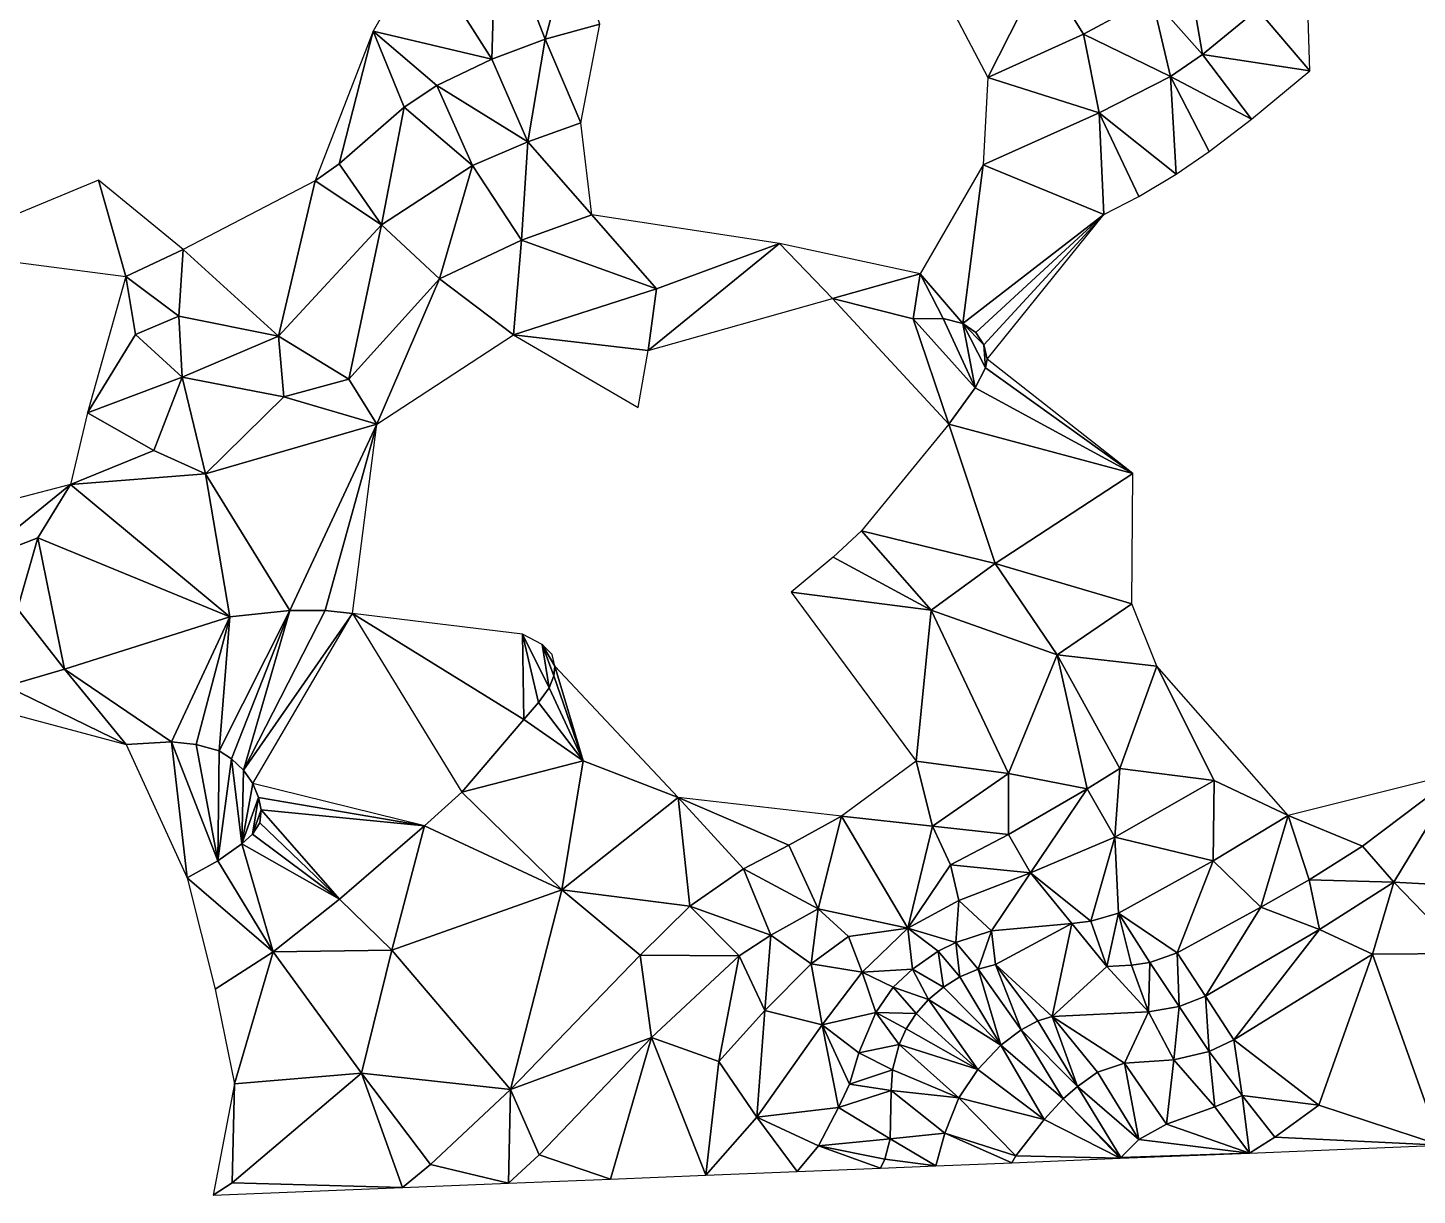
# Model space of a CAD drawing. Header units: metres. Extents: x 0 to 433, y 0 to 317.
# Drawn here: x 309.4 to 374.9, y 124.9 to 179.9 of the extents above; entities that cross this region are included whole.
import ezdxf

# ---------------------------------------------------------------- set-up
doc = ezdxf.new("R2010")
doc.units = ezdxf.units.M
doc.layers.add('TERRAIN_TIN', color=8, linetype='Continuous')

msp = doc.modelspace()

# ---------------------------------------------------------------- linework, layer by layer
at = {"layer": 'TERRAIN_TIN'}
for points in [[(331.246, 178.43, 52), (331.439, 185.324, 50), (327.888, 183.692, 50)], [(333.756, 179.38, 52), (331.439, 185.324, 50), (331.246, 178.43, 52)], [(335.007, 184.059, 51), (331.439, 185.324, 50), (333.756, 179.38, 52)], [(335.007, 184.059, 51), (333.756, 179.38, 52), (336.326, 180.08, 52)], [(325.639, 179.748, 51), (331.246, 178.43, 52), (327.888, 183.692, 50)], [(369.636, 182.91, 55), (367.336, 180.78, 55), (369.806, 177.89, 56)], [(357.206, 182.7, 53), (352.906, 180.82, 53), (354.616, 177.57, 54)], [(359.126, 179.61, 54), (357.206, 182.7, 53), (354.616, 177.57, 54)], [(362.356, 181.35, 54), (357.206, 182.7, 53), (359.126, 179.61, 54)], [(364.056, 182.58, 54), (362.356, 181.35, 54), (364.746, 178.66, 55)], [(367.336, 180.78, 55), (364.056, 182.58, 54), (364.746, 178.66, 55)], [(362.356, 181.35, 54), (359.126, 179.61, 54), (363.236, 177.62, 55)], [(362.356, 181.35, 54), (363.236, 177.62, 55), (364.746, 178.66, 55)], [(369.806, 177.89, 56), (367.336, 180.78, 55), (364.746, 178.66, 55)], [(324.036, 173.5, 52), (325.639, 179.748, 51), (322.916, 172.7, 52)], [(325.639, 179.748, 51), (324.036, 173.5, 52), (327.106, 176.17, 52)], [(328.646, 177.19, 52), (325.639, 179.748, 51), (327.106, 176.17, 52)], [(328.646, 177.19, 52), (331.246, 178.43, 52), (325.639, 179.748, 51)], [(333.756, 179.38, 52), (335.436, 175.43, 53), (336.326, 180.08, 52)], [(359.866, 175.9, 55), (359.126, 179.61, 54), (354.616, 177.57, 54)], [(363.236, 177.62, 55), (359.126, 179.61, 54), (359.866, 175.9, 55)], [(333.756, 179.38, 52), (331.246, 178.43, 52), (332.936, 174.54, 53)], [(335.436, 175.43, 53), (333.756, 179.38, 52), (332.936, 174.54, 53)], [(331.246, 178.43, 52), (328.646, 177.19, 52), (332.936, 174.54, 53)], [(363.236, 177.62, 55), (367.046, 175.61, 56), (364.746, 178.66, 55)], [(367.046, 175.61, 56), (369.806, 177.89, 56), (364.746, 178.66, 55)], [(354.396, 173.46, 55), (359.866, 175.9, 55), (354.616, 177.57, 54)], [(363.496, 173.02, 56), (363.236, 177.62, 55), (359.866, 175.9, 55)], [(363.236, 177.62, 55), (365.046, 174.08, 56), (367.046, 175.61, 56)], [(363.236, 177.62, 55), (363.496, 173.02, 56), (365.046, 174.08, 56)], [(328.646, 177.19, 52), (327.106, 176.17, 52), (330.326, 173.42, 53)], [(332.936, 174.54, 53), (328.646, 177.19, 52), (330.326, 173.42, 53)], [(327.106, 176.17, 52), (324.036, 173.5, 52), (326.036, 170.62, 53)], [(327.106, 176.17, 52), (326.036, 170.62, 53), (330.326, 173.42, 53)], [(359.866, 175.9, 55), (354.396, 173.46, 55), (360.096, 171.12, 56)], [(361.736, 171.96, 56), (359.866, 175.9, 55), (360.096, 171.12, 56)], [(361.736, 171.96, 56), (363.496, 173.02, 56), (359.866, 175.9, 55)], [(335.436, 175.43, 53), (332.936, 174.54, 53), (335.946, 171.1, 54)], [(332.636, 169.91, 54), (332.936, 174.54, 53), (330.326, 173.42, 53)], [(332.936, 174.54, 53), (332.636, 169.91, 54), (335.946, 171.1, 54)], [(326.036, 170.62, 53), (324.036, 173.5, 52), (322.916, 172.7, 52)], [(326.036, 170.62, 53), (328.766, 168.08, 54), (330.326, 173.42, 53)], [(328.766, 168.08, 54), (332.636, 169.91, 54), (330.326, 173.42, 53)], [(351.436, 168.31, 56), (353.436, 165.97, 57), (354.396, 173.46, 55)], [(354.396, 173.46, 55), (353.436, 165.97, 57), (360.096, 171.12, 56)], [(313.986, 168.19, 52), (312.705, 172.738, 51), (304.677, 169.406, 51)], [(313.986, 168.19, 52), (316.686, 169.47, 52), (312.705, 172.738, 51)], [(316.686, 169.47, 52), (321.186, 165.38, 54), (322.916, 172.7, 52)], [(321.186, 165.38, 54), (326.036, 170.62, 53), (322.916, 172.7, 52)], [(332.636, 169.91, 54), (339.006, 167.61, 55), (335.946, 171.1, 54)], [(335.946, 171.1, 54), (339.006, 167.61, 55), (344.806, 169.74, 55)], [(353.436, 165.97, 57), (354.056, 165.56, 57), (360.096, 171.12, 56)], [(354.056, 165.56, 57), (354.436, 164.97, 57), (360.096, 171.12, 56)], [(354.436, 164.97, 57), (354.586, 164.3, 57), (360.096, 171.12, 56)], [(321.186, 165.38, 54), (324.496, 163.36, 55), (326.036, 170.62, 53)], [(326.036, 170.62, 53), (324.496, 163.36, 55), (328.766, 168.08, 54)], [(332.636, 169.91, 54), (328.766, 168.08, 54), (332.256, 165.44, 55)], [(339.006, 167.61, 55), (332.636, 169.91, 54), (332.256, 165.44, 55)], [(339.006, 167.61, 55), (338.616, 164.71, 56), (344.806, 169.74, 55)], [(338.616, 164.71, 56), (347.296, 167.16, 56), (344.806, 169.74, 55)], [(347.296, 167.16, 56), (351.436, 168.31, 56), (344.806, 169.74, 55)], [(313.986, 168.19, 52), (316.486, 166.33, 53), (316.686, 169.47, 52)], [(316.486, 166.33, 53), (321.186, 165.38, 54), (316.686, 169.47, 52)], [(314.446, 165.46, 53), (313.986, 168.19, 52), (312.186, 161.76, 54)], [(316.486, 166.33, 53), (313.986, 168.19, 52), (314.446, 165.46, 53)], [(324.496, 163.36, 55), (325.826, 161.23, 56), (328.766, 168.08, 54)], [(328.766, 168.08, 54), (325.826, 161.23, 56), (332.256, 165.44, 55)], [(347.296, 167.16, 56), (351.096, 166.2, 57), (351.436, 168.31, 56)], [(351.096, 166.2, 57), (352.516, 166.21, 57), (351.436, 168.31, 56)], [(352.516, 166.21, 57), (353.436, 165.97, 57), (351.436, 168.31, 56)], [(338.616, 164.71, 56), (339.006, 167.61, 55), (332.256, 165.44, 55)], [(351.096, 166.2, 57), (347.296, 167.16, 56), (352.786, 161.23, 57)], [(316.486, 166.33, 53), (314.446, 165.46, 53), (316.636, 163.45, 54)], [(321.186, 165.38, 54), (316.486, 166.33, 53), (316.636, 163.45, 54)], [(354.026, 162.94, 57), (352.516, 166.21, 57), (351.096, 166.2, 57)], [(354.026, 162.94, 57), (351.096, 166.2, 57), (352.786, 161.23, 57)], [(352.516, 166.21, 57), (354.026, 162.94, 57), (353.436, 165.97, 57)], [(353.436, 165.97, 57), (354.516, 163.89, 57), (354.436, 164.97, 57)], [(354.056, 165.56, 57), (353.436, 165.97, 57), (354.436, 164.97, 57)], [(353.436, 165.97, 57), (354.026, 162.94, 57), (354.516, 163.89, 57)], [(314.446, 165.46, 53), (312.186, 161.76, 54), (316.636, 163.45, 54)], [(321.436, 162.52, 55), (321.186, 165.38, 54), (316.636, 163.45, 54)], [(321.186, 165.38, 54), (321.436, 162.52, 55), (324.496, 163.36, 55)], [(338.136, 162.02, 57), (338.616, 164.71, 56), (332.256, 165.44, 55)], [(354.516, 163.89, 57), (354.586, 164.3, 57), (354.436, 164.97, 57)], [(354.516, 163.89, 57), (354.026, 162.94, 57), (361.456, 158.9, 56)], [(354.586, 164.3, 57), (354.516, 163.89, 57), (361.456, 158.9, 56)], [(312.186, 161.76, 54), (315.306, 159.99, 55), (316.636, 163.45, 54)], [(315.306, 159.99, 55), (317.736, 158.89, 56), (316.636, 163.45, 54)], [(317.736, 158.89, 56), (321.436, 162.52, 55), (316.636, 163.45, 54)], [(321.436, 162.52, 55), (325.826, 161.23, 56), (324.496, 163.36, 55)], [(325.826, 161.23, 56), (321.436, 162.52, 55), (317.736, 158.89, 56)], [(354.026, 162.94, 57), (352.786, 161.23, 57), (361.456, 158.9, 56)], [(311.376, 158.39, 55), (315.306, 159.99, 55), (312.186, 161.76, 54)], [(325.826, 161.23, 56), (317.736, 158.89, 56), (321.716, 152.45, 58)], [(323.386, 152.45, 58), (325.826, 161.23, 56), (321.716, 152.45, 58)], [(325.826, 161.23, 56), (323.386, 152.45, 58), (324.666, 152.31, 58)], [(348.666, 156.21, 57), (354.966, 154.66, 56), (352.786, 161.23, 57)], [(352.786, 161.23, 57), (354.966, 154.66, 56), (361.456, 158.9, 56)], [(315.306, 159.99, 55), (311.376, 158.39, 55), (317.736, 158.89, 56)], [(311.376, 158.39, 55), (318.896, 152.15, 58), (317.736, 158.89, 56)], [(317.736, 158.89, 56), (318.896, 152.15, 58), (321.716, 152.45, 58)], [(354.966, 154.66, 56), (361.406, 152.77, 55), (361.456, 158.9, 56)], [(311.376, 158.39, 55), (303.056, 156.22, 55), (306.876, 154.73, 56)], [(309.846, 155.88, 56), (311.376, 158.39, 55), (306.876, 154.73, 56)], [(309.846, 155.88, 56), (318.896, 152.15, 58), (311.376, 158.39, 55)], [(308.886, 152.53, 57), (309.846, 155.88, 56), (306.876, 154.73, 56)], [(309.846, 155.88, 56), (308.886, 152.53, 57), (311.096, 149.69, 58)], [(318.896, 152.15, 58), (309.846, 155.88, 56), (311.096, 149.69, 58)], [(348.666, 156.21, 57), (347.326, 154.97, 57), (351.946, 152.46, 56)], [(354.966, 154.66, 56), (348.666, 156.21, 57), (351.946, 152.46, 56)], [(351.946, 152.46, 56), (347.326, 154.97, 57), (345.356, 153.31, 57)], [(357.896, 150.36, 55), (354.966, 154.66, 56), (351.946, 152.46, 56)], [(357.896, 150.36, 55), (361.406, 152.77, 55), (354.966, 154.66, 56)], [(351.236, 145.35, 55), (351.946, 152.46, 56), (345.356, 153.31, 57)], [(361.406, 152.77, 55), (357.896, 150.36, 55), (362.586, 149.82, 54)], [(308.886, 152.53, 57), (308.356, 148.89, 58), (311.096, 149.69, 58)], [(316.146, 146.26, 59), (318.896, 152.15, 58), (311.096, 149.69, 58)], [(317.296, 146.14, 59), (318.896, 152.15, 58), (316.146, 146.26, 59)], [(318.896, 152.15, 58), (317.296, 146.14, 59), (318.386, 145.83, 59)], [(321.716, 152.45, 58), (318.896, 152.15, 58), (318.386, 145.83, 59)], [(318.966, 145.46, 59), (321.716, 152.45, 58), (318.386, 145.83, 59)], [(318.966, 145.46, 59), (319.536, 144.93, 59), (321.716, 152.45, 58)], [(323.386, 152.45, 58), (319.536, 144.93, 59), (324.666, 152.31, 58)], [(319.536, 144.93, 59), (323.386, 152.45, 58), (321.716, 152.45, 58)], [(319.536, 144.93, 59), (319.966, 144.29, 59), (324.666, 152.31, 58)], [(329.826, 143.88, 58), (332.746, 147.32, 58), (324.666, 152.31, 58)], [(332.746, 147.32, 58), (332.686, 151.34, 58), (324.666, 152.31, 58)], [(351.236, 145.35, 55), (355.596, 144.76, 54), (351.946, 152.46, 56)], [(355.596, 144.76, 54), (357.896, 150.36, 55), (351.946, 152.46, 56)], [(333.446, 148.11, 58), (332.686, 151.34, 58), (332.746, 147.32, 58)], [(333.446, 148.11, 58), (333.936, 148.81, 58), (332.686, 151.34, 58)], [(333.936, 148.81, 58), (333.616, 150.85, 58), (332.686, 151.34, 58)], [(334.086, 150.38, 58), (333.616, 150.85, 58), (334.216, 149.83, 58)], [(333.616, 150.85, 58), (334.156, 149.37, 58), (334.216, 149.83, 58)], [(333.936, 148.81, 58), (334.156, 149.37, 58), (333.616, 150.85, 58)], [(357.896, 150.36, 55), (355.596, 144.76, 54), (359.306, 144.05, 53)], [(357.896, 150.36, 55), (360.846, 145, 53), (362.586, 149.82, 54)], [(360.846, 145, 53), (357.896, 150.36, 55), (359.306, 144.05, 53)], [(308.356, 148.89, 58), (314.006, 146.14, 59), (311.096, 149.69, 58)], [(314.006, 146.14, 59), (316.146, 146.26, 59), (311.096, 149.69, 58)], [(334.156, 149.37, 58), (333.936, 148.81, 58), (335.546, 145.36, 57)], [(334.216, 149.83, 58), (334.156, 149.37, 58), (335.546, 145.36, 57)], [(340.026, 143.64, 56), (334.216, 149.83, 58), (335.546, 145.36, 57)], [(360.846, 145, 53), (365.296, 144.44, 52), (362.586, 149.82, 54)], [(365.296, 144.44, 52), (368.776, 142.79, 51), (362.586, 149.82, 54)], [(314.006, 146.14, 59), (308.356, 148.89, 58), (305.946, 148.29, 58)], [(333.936, 148.81, 58), (333.446, 148.11, 58), (335.546, 145.36, 57)], [(333.446, 148.11, 58), (332.746, 147.32, 58), (335.546, 145.36, 57)], [(332.746, 147.32, 58), (329.826, 143.88, 58), (335.546, 145.36, 57)], [(316.146, 146.26, 59), (314.006, 146.14, 59), (316.886, 139.85, 59)], [(318.326, 140.65, 59), (316.146, 146.26, 59), (316.886, 139.85, 59)], [(318.326, 140.65, 59), (317.296, 146.14, 59), (316.146, 146.26, 59)], [(317.296, 146.14, 59), (318.326, 140.65, 59), (318.386, 145.83, 59)], [(318.326, 140.65, 59), (318.966, 145.46, 59), (318.386, 145.83, 59)], [(319.456, 141.45, 59), (318.966, 145.46, 59), (318.326, 140.65, 59)], [(318.966, 145.46, 59), (319.456, 141.45, 59), (319.536, 144.93, 59)], [(319.456, 141.45, 59), (319.966, 144.29, 59), (319.536, 144.93, 59)], [(329.826, 143.88, 58), (334.546, 139.28, 56), (335.546, 145.36, 57)], [(334.546, 139.28, 56), (340.026, 143.64, 56), (335.546, 145.36, 57)], [(347.716, 142.75, 55), (352.016, 142.29, 54), (351.236, 145.35, 55)], [(352.016, 142.29, 54), (355.596, 144.76, 54), (351.236, 145.35, 55)], [(352.016, 142.29, 54), (355.596, 141.9, 53), (355.596, 144.76, 54)], [(355.596, 144.76, 54), (355.596, 141.9, 53), (359.306, 144.05, 53)], [(360.606, 141.77, 52), (360.846, 145, 53), (359.306, 144.05, 53)], [(360.846, 145, 53), (360.606, 141.77, 52), (365.296, 144.44, 52)], [(372.276, 141.35, 50), (376.886, 144.82, 50), (368.776, 142.79, 51)], [(373.766, 139.64, 49), (376.886, 144.82, 50), (372.276, 141.35, 50)], [(376.886, 144.82, 50), (373.766, 139.64, 49), (377.536, 139.44, 48)], [(320.236, 143.63, 59), (319.966, 144.29, 59), (319.456, 141.45, 59)], [(319.966, 144.29, 59), (320.236, 143.63, 59), (328.066, 142.3, 58)], [(365.296, 144.44, 52), (360.606, 141.77, 52), (365.236, 140.65, 51)], [(368.776, 142.79, 51), (365.296, 144.44, 52), (365.236, 140.65, 51)], [(319.956, 141.91, 59), (320.236, 143.63, 59), (319.456, 141.45, 59)], [(320.236, 143.63, 59), (319.956, 141.91, 59), (320.366, 143.05, 59)], [(320.236, 143.63, 59), (320.366, 143.05, 59), (328.066, 142.3, 58)], [(334.546, 139.28, 56), (329.826, 143.88, 58), (328.066, 142.3, 58)], [(340.026, 143.64, 56), (334.546, 139.28, 56), (340.576, 138.51, 55)], [(343.096, 140.28, 55), (340.026, 143.64, 56), (340.576, 138.51, 55)], [(340.026, 143.64, 56), (343.096, 140.28, 55), (345.246, 141.39, 55)], [(347.716, 142.75, 55), (340.026, 143.64, 56), (345.246, 141.39, 55)], [(355.596, 141.9, 53), (356.636, 140.08, 52), (359.306, 144.05, 53)], [(356.636, 140.08, 52), (360.606, 141.77, 52), (359.306, 144.05, 53)], [(320.366, 143.05, 59), (319.956, 141.91, 59), (320.306, 142.44, 59)], [(324.056, 138.85, 58), (320.366, 143.05, 59), (320.306, 142.44, 59)], [(320.366, 143.05, 59), (324.056, 138.85, 58), (328.066, 142.3, 58)], [(367.496, 138.47, 50), (368.776, 142.79, 51), (365.236, 140.65, 51)], [(367.496, 138.47, 50), (369.766, 139.75, 50), (368.776, 142.79, 51)], [(369.766, 139.75, 50), (372.276, 141.35, 50), (368.776, 142.79, 51)], [(319.956, 141.91, 59), (324.056, 138.85, 58), (320.306, 142.44, 59)], [(324.056, 138.85, 58), (326.526, 136.44, 57), (328.066, 142.3, 58)], [(326.526, 136.44, 57), (334.546, 139.28, 56), (328.066, 142.3, 58)], [(346.616, 138.39, 54), (347.716, 142.75, 55), (345.246, 141.39, 55)], [(346.616, 138.39, 54), (350.846, 137.48, 52), (347.716, 142.75, 55)], [(350.846, 137.48, 52), (352.016, 142.29, 54), (347.716, 142.75, 55)], [(350.846, 137.48, 52), (352.866, 140.47, 53), (352.016, 142.29, 54)], [(352.866, 140.47, 53), (355.596, 141.9, 53), (352.016, 142.29, 54)], [(319.956, 141.91, 59), (319.456, 141.45, 59), (324.056, 138.85, 58)], [(352.866, 140.47, 53), (356.636, 140.08, 52), (355.596, 141.9, 53)], [(356.636, 140.08, 52), (359.476, 137.8, 51), (360.606, 141.77, 52)], [(359.476, 137.8, 51), (360.776, 138.19, 51), (360.606, 141.77, 52)], [(360.606, 141.77, 52), (360.776, 138.19, 51), (365.236, 140.65, 51)], [(319.456, 141.45, 59), (318.326, 140.65, 59), (320.926, 136.37, 58)], [(324.056, 138.85, 58), (319.456, 141.45, 59), (320.926, 136.37, 58)], [(343.096, 140.28, 55), (346.616, 138.39, 54), (345.246, 141.39, 55)], [(369.766, 139.75, 50), (373.766, 139.64, 49), (372.276, 141.35, 50)], [(320.926, 136.37, 58), (318.326, 140.65, 59), (316.886, 139.85, 59)], [(343.096, 140.28, 55), (340.576, 138.51, 55), (344.396, 137.15, 54)], [(346.616, 138.39, 54), (343.096, 140.28, 55), (344.396, 137.15, 54)], [(352.866, 140.47, 53), (350.846, 137.48, 52), (353.256, 138.78, 52)], [(356.636, 140.08, 52), (352.866, 140.47, 53), (353.256, 138.78, 52)], [(360.776, 138.19, 51), (363.546, 136.31, 50), (365.236, 140.65, 51)], [(363.546, 136.31, 50), (367.496, 138.47, 50), (365.236, 140.65, 51)], [(318.206, 134.61, 58), (320.926, 136.37, 58), (316.886, 139.85, 59)], [(354.786, 137.35, 51), (356.636, 140.08, 52), (353.256, 138.78, 52)], [(356.636, 140.08, 52), (354.786, 137.35, 51), (358.576, 137.69, 51)], [(359.476, 137.8, 51), (356.636, 140.08, 52), (358.576, 137.69, 51)], [(370.256, 137.41, 49), (369.766, 139.75, 50), (367.496, 138.47, 50)], [(369.766, 139.75, 50), (370.256, 137.41, 49), (373.766, 139.64, 49)], [(373.766, 139.64, 49), (370.256, 137.41, 49), (372.746, 136.26, 48)], [(377.016, 136.29, 47), (373.766, 139.64, 49), (372.746, 136.26, 48)], [(373.766, 139.64, 49), (377.016, 136.29, 47), (377.536, 139.44, 48)], [(324.056, 138.85, 58), (320.926, 136.37, 58), (326.526, 136.44, 57)], [(332.116, 129.88, 55), (334.546, 139.28, 56), (326.526, 136.44, 57)], [(332.116, 129.88, 55), (338.226, 136.21, 55), (334.546, 139.28, 56)], [(334.546, 139.28, 56), (338.226, 136.21, 55), (340.576, 138.51, 55)], [(338.226, 136.21, 55), (342.906, 136.18, 54), (340.576, 138.51, 55)], [(340.576, 138.51, 55), (342.906, 136.18, 54), (344.396, 137.15, 54)], [(346.286, 135.79, 53), (346.616, 138.39, 54), (344.396, 137.15, 54)], [(348.046, 137.09, 53), (346.616, 138.39, 54), (346.286, 135.79, 53)], [(346.616, 138.39, 54), (348.046, 137.09, 53), (350.846, 137.48, 52)], [(350.846, 137.48, 52), (353.116, 136.81, 51), (353.256, 138.78, 52)], [(353.116, 136.81, 51), (354.786, 137.35, 51), (353.256, 138.78, 52)], [(367.496, 138.47, 50), (363.546, 136.31, 50), (364.886, 134.27, 49)], [(370.256, 137.41, 49), (367.496, 138.47, 50), (364.886, 134.27, 49)], [(358.576, 137.69, 51), (354.786, 137.35, 51), (354.986, 135.77, 50)], [(357.656, 133.32, 49), (358.576, 137.69, 51), (354.986, 135.77, 50)], [(357.656, 133.32, 49), (360.226, 135.67, 50), (358.576, 137.69, 51)], [(360.226, 135.67, 50), (359.476, 137.8, 51), (358.576, 137.69, 51)], [(360.776, 138.19, 51), (359.476, 137.8, 51), (360.226, 135.67, 50)], [(360.776, 138.19, 51), (360.226, 135.67, 50), (361.386, 135.73, 50)], [(362.256, 135.86, 50), (360.776, 138.19, 51), (361.386, 135.73, 50)], [(363.546, 136.31, 50), (360.776, 138.19, 51), (362.256, 135.86, 50)], [(342.906, 136.18, 54), (344.106, 133.6, 53), (344.396, 137.15, 54)], [(344.106, 133.6, 53), (346.286, 135.79, 53), (344.396, 137.15, 54)], [(348.696, 135.4, 52), (348.046, 137.09, 53), (346.286, 135.79, 53)], [(348.046, 137.09, 53), (348.696, 135.4, 52), (350.846, 137.48, 52)], [(350.846, 137.48, 52), (348.696, 135.4, 52), (351.066, 135.54, 51)], [(352.286, 136.4, 51), (350.846, 137.48, 52), (351.066, 135.54, 51)], [(350.846, 137.48, 52), (352.286, 136.4, 51), (353.116, 136.81, 51)], [(354.166, 135.55, 50), (354.786, 137.35, 51), (353.116, 136.81, 51)], [(354.786, 137.35, 51), (354.166, 135.55, 50), (354.986, 135.77, 50)], [(366.216, 132.22, 48), (370.256, 137.41, 49), (364.886, 134.27, 49)], [(370.256, 137.41, 49), (366.216, 132.22, 48), (372.746, 136.26, 48)], [(320.926, 136.37, 58), (318.206, 134.61, 58), (319.106, 130.14, 57)], [(325.096, 130.65, 56), (320.926, 136.37, 58), (319.106, 130.14, 57)], [(320.926, 136.37, 58), (325.096, 130.65, 56), (326.526, 136.44, 57)], [(325.096, 130.65, 56), (332.116, 129.88, 55), (326.526, 136.44, 57)], [(352.526, 134.69, 50), (352.286, 136.4, 51), (351.066, 135.54, 51)], [(352.286, 136.4, 51), (353.306, 135.18, 50), (353.116, 136.81, 51)], [(352.526, 134.69, 50), (353.306, 135.18, 50), (352.286, 136.4, 51)], [(353.306, 135.18, 50), (354.166, 135.55, 50), (353.116, 136.81, 51)], [(363.646, 133.78, 49), (363.546, 136.31, 50), (362.256, 135.86, 50)], [(363.546, 136.31, 50), (363.646, 133.78, 49), (364.886, 134.27, 49)], [(366.216, 132.22, 48), (370.216, 129.14, 46), (372.746, 136.26, 48)], [(370.216, 129.14, 46), (375.961, 127.243, 44), (372.746, 136.26, 48)], [(375.961, 127.243, 44), (377.016, 136.29, 47), (372.746, 136.26, 48)], [(338.226, 136.21, 55), (332.116, 129.88, 55), (338.766, 132.33, 54)], [(342.906, 136.18, 54), (338.226, 136.21, 55), (338.766, 132.33, 54)], [(341.936, 131.2, 53), (342.906, 136.18, 54), (338.766, 132.33, 54)], [(344.106, 133.6, 53), (342.906, 136.18, 54), (341.936, 131.2, 53)], [(346.806, 132.92, 52), (346.286, 135.79, 53), (344.106, 133.6, 53)], [(346.806, 132.92, 52), (348.696, 135.4, 52), (346.286, 135.79, 53)], [(354.166, 135.55, 50), (356.196, 132.68, 49), (354.986, 135.77, 50)], [(356.196, 132.68, 49), (356.976, 133.11, 49), (354.986, 135.77, 50)], [(356.976, 133.11, 49), (357.656, 133.32, 49), (354.986, 135.77, 50)], [(360.226, 135.67, 50), (357.656, 133.32, 49), (362.196, 133.53, 49)], [(361.386, 135.73, 50), (360.226, 135.67, 50), (362.196, 133.53, 49)], [(362.256, 135.86, 50), (361.386, 135.73, 50), (362.196, 133.53, 49)], [(363.646, 133.78, 49), (362.256, 135.86, 50), (362.196, 133.53, 49)], [(348.696, 135.4, 52), (346.806, 132.92, 52), (349.346, 133.51, 51)], [(348.696, 135.4, 52), (350.156, 134.69, 51), (351.066, 135.54, 51)], [(350.156, 134.69, 51), (348.696, 135.4, 52), (349.346, 133.51, 51)], [(350.156, 134.69, 51), (351.826, 134.11, 50), (351.066, 135.54, 51)], [(351.826, 134.11, 50), (352.526, 134.69, 50), (351.066, 135.54, 51)], [(353.306, 135.18, 50), (352.526, 134.69, 50), (355.236, 131.96, 49)], [(354.166, 135.55, 50), (353.306, 135.18, 50), (355.236, 131.96, 49)], [(356.196, 132.68, 49), (354.166, 135.55, 50), (355.236, 131.96, 49)], [(351.236, 133.45, 50), (350.156, 134.69, 51), (349.346, 133.51, 51)], [(350.156, 134.69, 51), (351.236, 133.45, 50), (351.826, 134.11, 50)], [(352.526, 134.69, 50), (351.826, 134.11, 50), (355.236, 131.96, 49)], [(363.646, 133.78, 49), (365.056, 131.67, 48), (364.886, 134.27, 49)], [(365.056, 131.67, 48), (366.216, 132.22, 48), (364.886, 134.27, 49)], [(351.236, 133.45, 50), (354.146, 130.81, 49), (351.826, 134.11, 50)], [(351.826, 134.11, 50), (354.146, 130.81, 49), (355.236, 131.96, 49)], [(363.396, 131.27, 48), (363.646, 133.78, 49), (362.196, 133.53, 49)], [(365.056, 131.67, 48), (363.646, 133.78, 49), (363.396, 131.27, 48)], [(343.726, 128.57, 52), (344.106, 133.6, 53), (341.936, 131.2, 53)], [(346.806, 132.92, 52), (344.106, 133.6, 53), (343.726, 128.57, 52)], [(349.346, 133.51, 51), (346.806, 132.92, 52), (348.546, 131.6, 51)], [(349.346, 133.51, 51), (348.546, 131.6, 51), (350.436, 131.99, 50)], [(350.776, 132.74, 50), (349.346, 133.51, 51), (350.436, 131.99, 50)], [(350.776, 132.74, 50), (351.236, 133.45, 50), (349.346, 133.51, 51)], [(350.776, 132.74, 50), (354.146, 130.81, 49), (351.236, 133.45, 50)], [(356.196, 132.68, 49), (358.846, 130.02, 48), (356.976, 133.11, 49)], [(358.846, 130.02, 48), (357.656, 133.32, 49), (356.976, 133.11, 49)], [(357.656, 133.32, 49), (361.056, 131.11, 48), (362.196, 133.53, 49)], [(357.656, 133.32, 49), (358.846, 130.02, 48), (359.796, 130.69, 48)], [(361.056, 131.11, 48), (357.656, 133.32, 49), (359.796, 130.69, 48)], [(361.056, 131.11, 48), (363.396, 131.27, 48), (362.196, 133.53, 49)], [(332.116, 129.88, 55), (333.476, 126.8, 54), (338.766, 132.33, 54)], [(333.476, 126.8, 54), (336.828, 125.653, 53), (338.766, 132.33, 54)], [(338.766, 132.33, 54), (336.828, 125.653, 53), (341.333, 125.836, 52)], [(341.936, 131.2, 53), (338.766, 132.33, 54), (341.333, 125.836, 52)], [(346.806, 132.92, 52), (343.726, 128.57, 52), (347.586, 129.02, 51)], [(346.806, 132.92, 52), (348.106, 130.13, 51), (348.546, 131.6, 51)], [(348.106, 130.13, 51), (346.806, 132.92, 52), (347.586, 129.02, 51)], [(354.146, 130.81, 49), (350.776, 132.74, 50), (350.436, 131.99, 50)], [(358.166, 129.43, 48), (356.196, 132.68, 49), (355.236, 131.96, 49)], [(358.166, 129.43, 48), (358.846, 130.02, 48), (356.196, 132.68, 49)], [(348.546, 131.6, 51), (350.126, 130.8, 50), (350.436, 131.99, 50)], [(350.126, 130.8, 50), (353.246, 129.48, 49), (350.436, 131.99, 50)], [(353.246, 129.48, 49), (354.146, 130.81, 49), (350.436, 131.99, 50)], [(354.146, 130.81, 49), (357.276, 128.46, 48), (355.236, 131.96, 49)], [(357.276, 128.46, 48), (358.166, 129.43, 48), (355.236, 131.96, 49)], [(365.316, 129.06, 47), (365.056, 131.67, 48), (363.396, 131.27, 48)], [(366.216, 132.22, 48), (365.056, 131.67, 48), (366.616, 129.59, 47)], [(365.056, 131.67, 48), (365.316, 129.06, 47), (366.616, 129.59, 47)], [(366.216, 132.22, 48), (366.616, 129.59, 47), (370.216, 129.14, 46)], [(343.726, 128.57, 52), (341.936, 131.2, 53), (341.333, 125.836, 52)], [(348.106, 130.13, 51), (350.126, 130.8, 50), (348.546, 131.6, 51)], [(361.056, 131.11, 48), (359.796, 130.69, 48), (361.736, 127.52, 47)], [(361.056, 131.11, 48), (363.036, 128.24, 47), (363.396, 131.27, 48)], [(363.036, 128.24, 47), (361.056, 131.11, 48), (361.736, 127.52, 47)], [(363.036, 128.24, 47), (365.316, 129.06, 47), (363.396, 131.27, 48)], [(319.006, 125.48, 56), (325.096, 130.65, 56), (319.106, 130.14, 57)], [(327.025, 125.255, 55), (325.096, 130.65, 56), (319.006, 125.48, 56)], [(328.346, 126.34, 55), (332.116, 129.88, 55), (325.096, 130.65, 56)], [(327.025, 125.255, 55), (328.346, 126.34, 55), (325.096, 130.65, 56)], [(350.126, 130.8, 50), (348.106, 130.13, 51), (350.066, 129.83, 50)], [(353.246, 129.48, 49), (350.126, 130.8, 50), (350.066, 129.83, 50)], [(357.276, 128.46, 48), (354.146, 130.81, 49), (353.246, 129.48, 49)], [(359.796, 130.69, 48), (358.846, 130.02, 48), (361.736, 127.52, 47)], [(318.098, 124.892, 56), (319.006, 125.48, 56), (319.106, 130.14, 57)], [(332.116, 129.88, 55), (328.346, 126.34, 55), (332.032, 125.458, 54)], [(333.476, 126.8, 54), (332.116, 129.88, 55), (332.032, 125.458, 54)], [(350.066, 129.83, 50), (348.106, 130.13, 51), (347.586, 129.02, 51)], [(350.016, 127.55, 50), (350.066, 129.83, 50), (347.586, 129.02, 51)], [(350.016, 127.55, 50), (352.586, 127.81, 49), (350.066, 129.83, 50)], [(352.586, 127.81, 49), (353.246, 129.48, 49), (350.066, 129.83, 50)], [(358.846, 130.02, 48), (358.166, 129.43, 48), (360.896, 126.67, 47)], [(358.846, 130.02, 48), (360.896, 126.67, 47), (361.736, 127.52, 47)], [(353.246, 129.48, 49), (352.586, 127.81, 49), (355.936, 126.74, 48)], [(357.276, 128.46, 48), (353.246, 129.48, 49), (355.936, 126.74, 48)], [(358.166, 129.43, 48), (357.276, 128.46, 48), (360.861, 126.63, 47)], [(360.896, 126.67, 47), (358.166, 129.43, 48), (360.861, 126.63, 47)], [(365.316, 129.06, 47), (363.036, 128.24, 47), (366.95, 126.877, 46)], [(366.616, 129.59, 47), (365.316, 129.06, 47), (366.95, 126.877, 46)], [(366.616, 129.59, 47), (368.156, 127.63, 46), (370.216, 129.14, 46)], [(368.156, 127.63, 46), (366.616, 129.59, 47), (366.95, 126.877, 46)], [(370.216, 129.14, 46), (368.156, 127.63, 46), (375.961, 127.243, 44)], [(345.625, 126.011, 51), (343.726, 128.57, 52), (341.333, 125.836, 52)], [(343.726, 128.57, 52), (346.636, 127.22, 51), (347.586, 129.02, 51)], [(346.636, 127.22, 51), (343.726, 128.57, 52), (345.625, 126.011, 51)], [(346.636, 127.22, 51), (350.016, 127.55, 50), (347.586, 129.02, 51)], [(360.861, 126.63, 47), (357.276, 128.46, 48), (355.936, 126.74, 48)], [(352.586, 127.81, 49), (350.016, 127.55, 50), (352.171, 126.277, 49)], [(355.759, 126.422, 48), (352.586, 127.81, 49), (352.171, 126.277, 49)], [(352.586, 127.81, 49), (355.759, 126.422, 48), (355.936, 126.74, 48)], [(363.036, 128.24, 47), (361.736, 127.52, 47), (366.95, 126.877, 46)], [(349.556, 126.17, 50), (346.636, 127.22, 51), (345.625, 126.011, 51)], [(349.766, 126.59, 50), (350.016, 127.55, 50), (346.636, 127.22, 51)], [(349.766, 126.59, 50), (346.636, 127.22, 51), (349.556, 126.17, 50)], [(350.016, 127.55, 50), (349.766, 126.59, 50), (352.171, 126.277, 49)], [(361.736, 127.52, 47), (360.896, 126.67, 47), (366.95, 126.877, 46)], [(375.961, 127.243, 44), (368.156, 127.63, 46), (366.95, 126.877, 46)], [(336.828, 125.653, 53), (333.476, 126.8, 54), (332.032, 125.458, 54)], [(349.766, 126.59, 50), (349.556, 126.17, 50), (352.171, 126.277, 49)], [(355.759, 126.422, 48), (360.861, 126.63, 47), (355.936, 126.74, 48)], [(360.896, 126.67, 47), (360.861, 126.63, 47), (366.95, 126.877, 46)], [(328.346, 126.34, 55), (327.025, 125.255, 55), (332.032, 125.458, 54)], [(327.025, 125.255, 55), (319.006, 125.48, 56), (318.098, 124.892, 56)]]:
    msp.add_3dface(points, dxfattribs=at)

doc.saveas('drawing.dxf')
